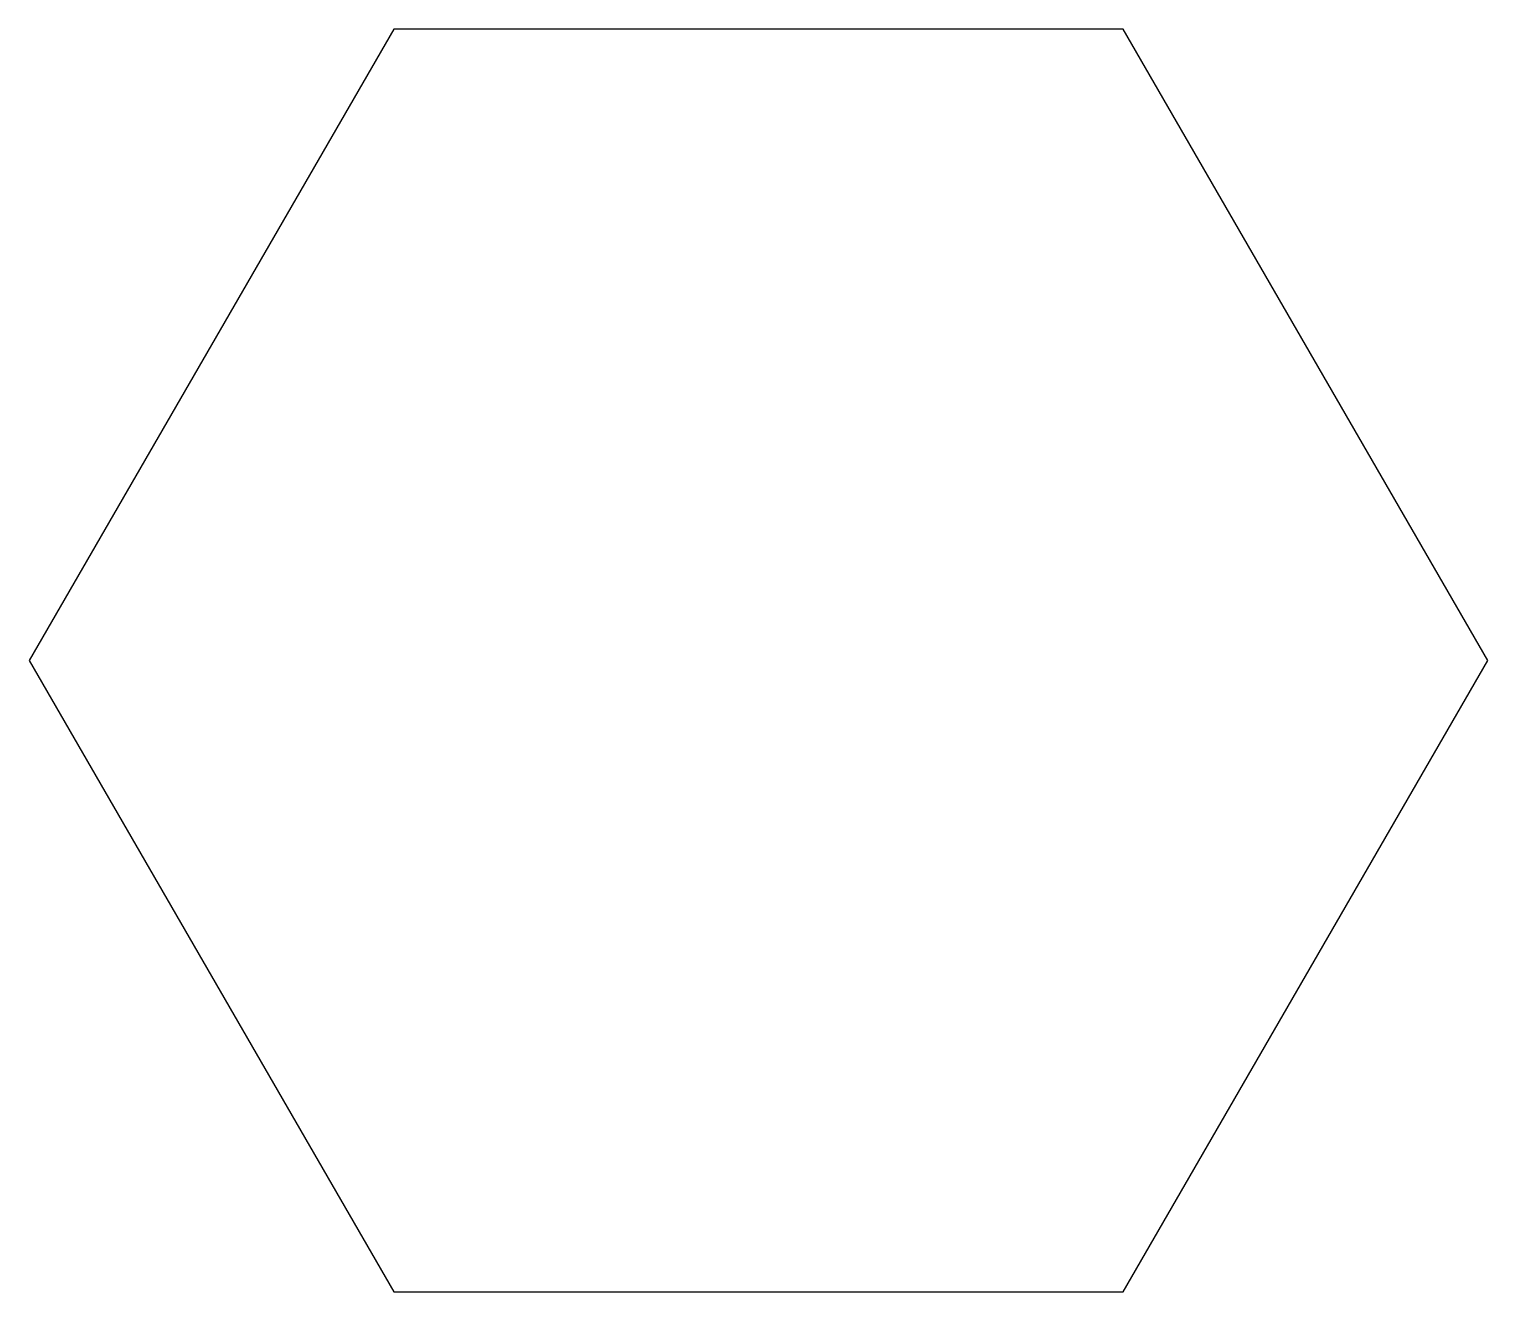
# Model space of a CAD drawing. Header units: millimetres. Extents: x -24.2 to 24.2, y -21 to 21.
import ezdxf

# ---------------------------------------------------------------- set-up
doc = ezdxf.new("R2010")
doc.units = ezdxf.units.MM

msp = doc.modelspace()

# ---------------------------------------------------------------- linework, layer by layer
msp.add_lwpolyline([(24.249, 0), (12.124, 21), (-12.124, 21), (-24.249, 0), (-12.124, -21), (12.124, -21)], close=True)

doc.saveas('drawing.dxf')
